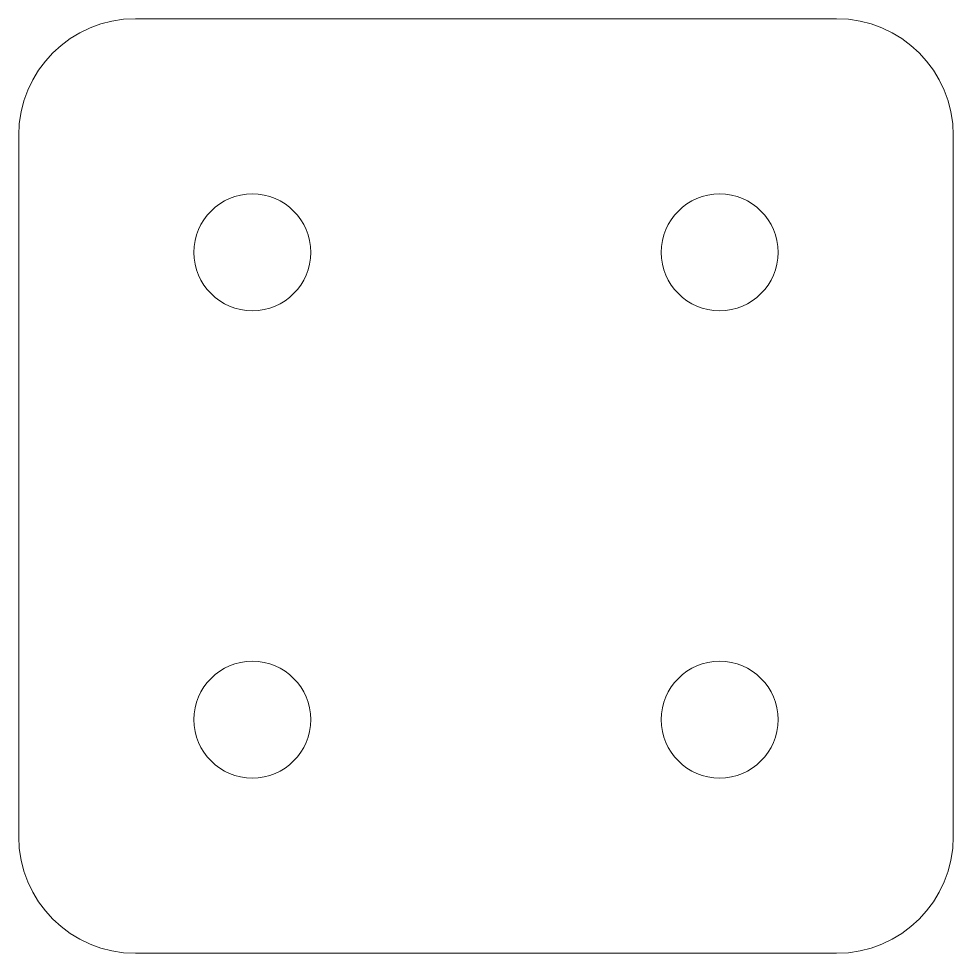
# Model space of a CAD drawing. Header units: inches. Extents: x 100.6 to 140.6, y 123.9 to 163.9.
import ezdxf

# ---------------------------------------------------------------- set-up
doc = ezdxf.new("R2010")
doc.units = ezdxf.units.IN
doc.header["$MEASUREMENT"] = 0
doc.layers.add('Layer 1', color=7, linetype='Continuous')

# ---------------------------------------------------------------- blocks, each defined once
blk = doc.blocks.new('block 2')
at = {"layer": 'Layer 1', "color": 179, "lineweight": 9, "true_color": 0x211e1f}
for points, knots in [([(140.647, 128.938), (140.647, 126.177), (138.408, 123.938), (135.647, 123.938), (135.647, 123.938), (105.647, 123.938), (105.647, 123.938), (102.886, 123.938), (100.647, 126.177), (100.647, 128.938), (100.647, 128.938), (100.647, 158.938), (100.647, 158.938), (100.647, 161.699), (102.886, 163.938), (105.647, 163.938), (105.647, 163.938), (135.647, 163.938), (135.647, 163.938), (138.408, 163.938), (140.647, 161.699), (140.647, 158.938), (140.647, 158.938), (140.647, 128.938), (140.647, 128.938)], [0, 0, 0, 0, 1, 1, 1, 2, 2, 2, 3, 3, 3, 4, 4, 4, 5, 5, 5, 6, 6, 6, 7, 7, 7, 8, 8, 8, 8]), ([(113.147, 153.938), (113.147, 152.557), (112.028, 151.438), (110.647, 151.438), (109.267, 151.438), (108.147, 152.557), (108.147, 153.938), (108.147, 155.319), (109.267, 156.438), (110.647, 156.438), (112.028, 156.438), (113.147, 155.319), (113.147, 153.938)], [0, 0, 0, 0, 1, 1, 1, 2, 2, 2, 3, 3, 3, 4, 4, 4, 4]), ([(133.147, 153.938), (133.147, 152.557), (132.028, 151.438), (130.647, 151.438), (129.266, 151.438), (128.147, 152.557), (128.147, 153.938), (128.147, 155.319), (129.266, 156.438), (130.647, 156.438), (132.028, 156.438), (133.147, 155.319), (133.147, 153.938)], [0, 0, 0, 0, 1, 1, 1, 2, 2, 2, 3, 3, 3, 4, 4, 4, 4]), ([(113.147, 133.938), (113.147, 132.557), (112.028, 131.438), (110.647, 131.438), (109.267, 131.438), (108.147, 132.557), (108.147, 133.938), (108.147, 135.319), (109.267, 136.438), (110.647, 136.438), (112.028, 136.438), (113.147, 135.319), (113.147, 133.938)], [0, 0, 0, 0, 1, 1, 1, 2, 2, 2, 3, 3, 3, 4, 4, 4, 4]), ([(133.147, 133.938), (133.147, 132.557), (132.028, 131.438), (130.647, 131.438), (129.266, 131.438), (128.147, 132.557), (128.147, 133.938), (128.147, 135.319), (129.266, 136.438), (130.647, 136.438), (132.028, 136.438), (133.147, 135.319), (133.147, 133.938)], [0, 0, 0, 0, 1, 1, 1, 2, 2, 2, 3, 3, 3, 4, 4, 4, 4])]:
    blk.add_open_spline(points, degree=3, knots=knots, dxfattribs=at)

msp = doc.modelspace()

# ---------------------------------------------------------------- block references
at = {"layer": 'Layer 1'}
msp.add_blockref('block 2', (0, 0), dxfattribs=at)

doc.saveas('drawing.dxf')
